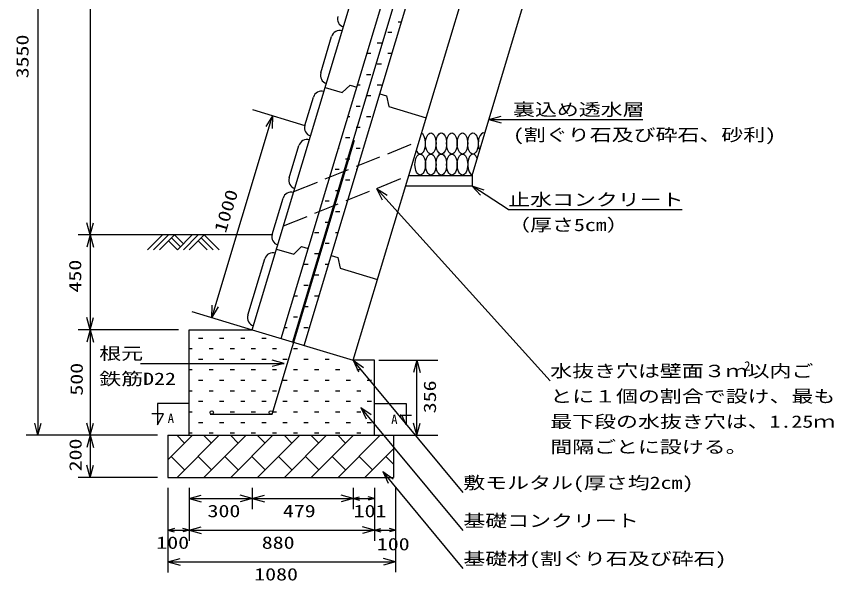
# Model space of a CAD drawing. Units: millimetres, scale not verified. Extents: x -10427 to 8480, y -7210 to 7278.
# Drawn here: x -5427 to -1551, y -7210 to -4534 of the extents above; entities that cross this region are included whole.
import ezdxf
from ezdxf.enums import TextEntityAlignment as Align

# ---------------------------------------------------------------- set-up
doc = ezdxf.new("R2010")
doc.units = ezdxf.units.MM
doc.header["$LTSCALE"] = 40
doc.linetypes.add('DASHED3', pattern=[4, 3, -1])
doc.layers.add('0-0', color=7, linetype='Continuous')
doc.styles.add('ＭＳ ゴシック', font='')
doc.styles.get('ＭＳ ゴシック').set_extended_font_data('MS Gothic')

msp = doc.modelspace()

# ---------------------------------------------------------------- linework, layer by layer
at = {"layer": '0-0'}
for p, q in [((-5324.21, -2970.31), (-5324.21, -6520.31)), ((-5077.16, -2970.31), (-5077.16, -5570.31)), ((-3615.4, -4559.22), (-3599.98, -4559.22)), ((-3665.4, -4609.22), (-3645.4, -4609.22)), ((-3615.4, -4609.22), (-3615.02, -4609.22)), ((-3715.4, -4659.22), (-3695.4, -4659.22)), ((-3764.12, -4709.22), (-3745.4, -4709.22)), ((-3665.4, -4709.22), (-3645.4, -4709.22)), ((-3715.4, -4759.22), (-3695.4, -4759.22)), ((-3765.4, -4809.22), (-3745.4, -4809.22)), ((-3809.21, -4859.22), (-3795.4, -4859.22)), ((-3715.4, -4859.22), (-3695.4, -4859.22)), ((-3765.4, -4909.22), (-3745.4, -4909.22)), ((-3815.4, -4959.22), (-3795.4, -4959.22)), ((-4307.17, -4976.28), (-4058.18, -5051.13)), ((-4211.41, -5005.07), (-4242.97, -5056.1)), ((-3854.31, -5009.22), (-3845.4, -5009.22)), ((-3765.4, -5009.22), (-3745.4, -5009.22)), ((-3185.55, -5022.62), (-3127.6, -5007.09)), ((-3185.55, -5022.62), (-2456.3, -5022.62)), ((-3185.55, -5022.62), (-3127.6, -5038.15)), ((-3815.4, -5059.22), (-3795.4, -5059.22)), ((-3865.4, -5109.22), (-3845.4, -5109.22)), ((-3765.4, -5109.22), (-3765.33, -5109.22)), ((-3899.4, -5159.22), (-3895.4, -5159.22)), ((-3815.4, -5159.22), (-3795.4, -5159.22)), ((-3865.4, -5209.22), (-3845.4, -5209.22)), ((-3915.4, -5259.22), (-3895.4, -5259.22)), ((-3815.4, -5259.22), (-3810.42, -5259.22)), ((-3865.4, -5309.22), (-3845.4, -5309.22)), ((-3266.09, -5337.8), (-3226.04, -5382.48)), ((-3912.64, -5359.22), (-3892.64, -5359.22)), ((-3719.18, -5349.94), (-3668.8, -5382.53)), ((-3719.18, -5349.94), (-3691.84, -5403.35)), ((-2894.6, -6262.34), (-3719.18, -5349.94)), ((-3962.64, -5409.22), (-3942.64, -5409.22)), ((-3912.64, -5459.22), (-3892.64, -5459.22)), ((-3094.3, -5449.89), (-2269.3, -5449.89)), ((-5077.16, -5570.31), (-5092.69, -5512.35)), ((-5077.16, -5570.31), (-5061.63, -5512.35)), ((-3962.64, -5509.22), (-3942.64, -5509.22)), ((-4214.26, -5570.31), (-5132.95, -5570.31)), ((-5077.16, -5570.31), (-5092.69, -5628.26)), ((-5077.16, -5570.31), (-5061.63, -5628.26)), ((-5077.16, -5570.31), (-5077.16, -6020.31)), ((-4733.69, -5570.31), (-4804.4, -5641.02)), ((-4705.41, -5570.31), (-4776.12, -5641.02)), ((-4677.12, -5570.31), (-4747.83, -5641.02)), ((-4677.12, -5570.31), (-4634.7, -5612.73)), ((-4592.27, -5570.31), (-4662.98, -5641.02)), ((-4563.99, -5570.31), (-4634.7, -5641.02)), ((-4535.7, -5570.31), (-4606.41, -5641.02)), ((-4535.7, -5570.31), (-4464.99, -5641.02)), ((-4012.64, -5559.22), (-3992.64, -5559.22)), ((-3912.64, -5559.22), (-3900.61, -5559.22)), ((-4705.41, -5598.59), (-4662.98, -5641.02)), ((-4691.26, -5584.45), (-4648.84, -5626.88)), ((-4563.99, -5598.59), (-4521.56, -5641.02)), ((-4549.84, -5584.45), (-4493.28, -5641.02)), ((-3962.64, -5609.22), (-3942.64, -5609.22)), ((-4012.64, -5659.22), (-3992.64, -5659.22)), ((-4062.64, -5709.22), (-4042.64, -5709.22)), ((-3962.64, -5709.22), (-3945.71, -5709.22)), ((-4012.64, -5759.22), (-3992.64, -5759.22)), ((-3962.64, -5759.22), (-3960.74, -5759.22)), ((-4062.64, -5809.22), (-4042.64, -5809.22)), ((-4109.84, -5859.22), (-4092.64, -5859.22)), ((-4012.64, -5859.22), (-3992.64, -5859.22)), ((-4499.31, -5962.73), (-4497.49, -5902.76)), ((-4499.31, -5962.73), (-4467.75, -5911.7)), ((-4062.64, -5909.22), (-4042.64, -5909.22)), ((-5077.16, -6020.31), (-5092.69, -5962.35)), ((-5077.16, -6020.31), (-5061.63, -5962.35)), ((-4595.07, -5933.94), (-4307.77, -6020.31)), ((-4112.64, -5959.22), (-4092.64, -5959.22)), ((-4657.78, -6020.31), (-5132.95, -6020.31)), ((-5077.16, -6020.31), (-5092.69, -6078.26)), ((-5077.16, -6020.31), (-5061.63, -6078.26)), ((-4154.94, -6009.22), (-4142.64, -6009.22)), ((-4062.64, -6009.22), (-4042.64, -6009.22)), ((-4562.64, -6059.22), (-4542.64, -6059.22)), ((-4462.64, -6059.22), (-4442.64, -6059.22)), ((-4362.64, -6059.22), (-4342.64, -6059.22)), ((-4262.64, -6059.22), (-4242.64, -6059.22)), ((-4607.78, -6109.22), (-4592.64, -6109.22)), ((-4512.64, -6109.22), (-4492.64, -6109.22)), ((-4412.64, -6109.22), (-4392.64, -6109.22)), ((-4312.64, -6109.22), (-4292.64, -6109.22)), ((-4212.64, -6109.22), (-4192.64, -6109.22)), ((-4112.64, -6109.22), (-4092.64, -6109.22)), ((-4012.64, -6109.22), (-4012.01, -6109.22)), ((-4562.64, -6159.22), (-4542.64, -6159.22)), ((-4462.64, -6159.22), (-4442.64, -6159.22)), ((-4362.64, -6159.22), (-4342.64, -6159.22)), ((-4262.64, -6159.22), (-4242.64, -6159.22)), ((-4162.64, -6159.22), (-4142.64, -6159.22)), ((-4062.64, -6159.22), (-4042.64, -6159.22)), ((-3962.64, -6159.22), (-3942.64, -6159.22)), ((-4155.98, -6179.33), (-4213.93, -6163.8)), ((-3306.91, -6792.34), (-3828.77, -6164.31)), ((-3828.77, -6164.31), (-3779.79, -6198.96)), ((-3828.77, -6164.31), (-3803.68, -6218.81)), ((-3707.77, -6164.31), (-3427.77, -6164.31)), ((-3527.78, -6164.31), (-3543.3, -6222.26)), ((-3527.78, -6164.31), (-3512.25, -6222.26)), ((-3527.78, -6520.31), (-3527.78, -6164.31)), ((-4607.78, -6209.22), (-4592.64, -6209.22)), ((-4512.64, -6209.22), (-4492.64, -6209.22)), ((-4412.64, -6209.22), (-4392.64, -6209.22)), ((-4312.64, -6209.22), (-4292.64, -6209.22)), ((-4212.64, -6209.22), (-4192.64, -6209.22)), ((-4112.64, -6209.22), (-4092.64, -6209.22)), ((-4012.64, -6209.22), (-3992.64, -6209.22)), ((-3912.64, -6209.22), (-3892.64, -6209.22)), ((-3812.64, -6209.22), (-3792.64, -6209.22)), ((-4562.64, -6259.22), (-4542.64, -6259.22)), ((-4462.64, -6259.22), (-4442.64, -6259.22)), ((-4362.64, -6259.22), (-4342.64, -6259.22)), ((-4262.64, -6259.22), (-4242.64, -6259.22)), ((-4162.64, -6259.22), (-4142.64, -6259.22)), ((-4062.64, -6259.22), (-4042.64, -6259.22)), ((-3962.64, -6259.22), (-3942.64, -6259.22)), ((-3862.64, -6259.22), (-3842.64, -6259.22)), ((-3762.64, -6259.22), (-3742.64, -6259.22)), ((-4607.78, -6309.22), (-4592.64, -6309.22)), ((-4512.64, -6309.22), (-4492.64, -6309.22)), ((-4412.64, -6309.22), (-4392.64, -6309.22)), ((-4312.64, -6309.22), (-4292.64, -6309.22)), ((-4212.64, -6309.22), (-4192.64, -6309.22)), ((-4112.64, -6309.22), (-4092.64, -6309.22)), ((-4012.64, -6309.22), (-3992.64, -6309.22)), ((-3912.64, -6309.22), (-3892.64, -6309.22)), ((-3812.64, -6309.22), (-3792.64, -6309.22)), ((-4562.64, -6359.22), (-4542.64, -6359.22)), ((-4462.64, -6359.22), (-4442.64, -6359.22)), ((-4362.64, -6359.22), (-4342.64, -6359.22)), ((-4262.64, -6359.22), (-4242.64, -6359.22)), ((-4162.64, -6359.22), (-4142.64, -6359.22)), ((-4062.64, -6359.22), (-4042.64, -6359.22)), ((-3962.64, -6359.22), (-3942.64, -6359.22)), ((-3862.64, -6359.22), (-3842.64, -6359.22)), ((-3306.91, -6972.34), (-3792.52, -6387.94)), ((-3792.52, -6387.94), (-3743.53, -6422.59)), ((-3792.52, -6387.94), (-3767.42, -6442.44)), ((-3762.64, -6359.22), (-3742.64, -6359.22)), ((-4607.78, -6409.22), (-4592.64, -6409.22)), ((-4412.64, -6409.22), (-4392.64, -6409.22)), ((-4312.64, -6409.22), (-4292.64, -6409.22)), ((-4212.64, -6409.22), (-4192.64, -6409.22)), ((-4112.64, -6409.22), (-4092.64, -6409.22)), ((-4012.64, -6409.22), (-3992.64, -6409.22)), ((-3912.64, -6409.22), (-3892.64, -6409.22)), ((-3812.64, -6409.22), (-3792.64, -6409.22)), ((-5324.21, -6520.31), (-5339.74, -6462.35)), ((-5324.21, -6520.31), (-5308.68, -6462.35)), ((-5077.16, -6520.31), (-5092.69, -6462.35)), ((-5077.16, -6520.31), (-5061.63, -6462.35)), ((-4562.64, -6459.22), (-4542.64, -6459.22)), ((-4462.64, -6459.22), (-4442.64, -6459.22)), ((-4362.64, -6459.22), (-4342.64, -6459.22)), ((-4262.64, -6459.22), (-4242.64, -6459.22)), ((-4162.64, -6459.22), (-4142.64, -6459.22)), ((-4062.64, -6459.22), (-4042.64, -6459.22)), ((-3962.64, -6459.22), (-3942.64, -6459.22)), ((-3862.64, -6459.22), (-3842.64, -6459.22)), ((-3762.64, -6459.22), (-3742.64, -6459.22)), ((-3527.78, -6520.31), (-3543.3, -6462.35)), ((-3527.78, -6520.31), (-3512.25, -6462.35)), ((-4607.78, -6509.22), (-4592.64, -6509.22)), ((-4512.64, -6509.22), (-4492.64, -6509.22)), ((-4412.64, -6509.22), (-4392.64, -6509.22)), ((-4312.64, -6509.22), (-4292.64, -6509.22)), ((-4212.64, -6509.22), (-4192.64, -6509.22)), ((-4112.64, -6509.22), (-4092.64, -6509.22)), ((-4012.64, -6509.22), (-3992.64, -6509.22)), ((-3912.64, -6509.22), (-3892.64, -6509.22)), ((-3812.64, -6509.22), (-3792.64, -6509.22)), ((-4757.77, -6520.31), (-5380, -6520.31)), ((-5077.16, -6520.31), (-5092.69, -6578.26)), ((-5077.16, -6520.31), (-5061.63, -6578.26)), ((-4707.77, -6636.44), (-4591.64, -6520.31)), ((-4628.78, -6557.45), (-4665.91, -6520.31)), ((-4664.36, -6720.31), (-4464.36, -6520.31)), ((-4501.5, -6557.45), (-4538.64, -6520.31)), ((-4537.08, -6720.31), (-4337.08, -6520.31)), ((-4374.22, -6557.45), (-4411.36, -6520.31)), ((-4409.8, -6720.31), (-4209.8, -6520.31)), ((-4246.94, -6557.45), (-4284.08, -6520.31)), ((-4282.52, -6720.31), (-4082.52, -6520.31)), ((-4119.66, -6557.45), (-4156.8, -6520.31)), ((-4155.24, -6720.31), (-3955.24, -6520.31)), ((-3992.38, -6557.45), (-4029.52, -6520.31)), ((-4027.96, -6720.31), (-3827.96, -6520.31)), ((-3865.1, -6557.45), (-3902.24, -6520.31)), ((-3900.68, -6720.31), (-3700.68, -6520.31)), ((-3637.78, -6520.31), (-3427.77, -6520.31)), ((-3773.4, -6720.31), (-3637.78, -6584.68)), ((-4628.78, -6684.73), (-4692.42, -6621.09)), ((-4501.5, -6684.73), (-4565.14, -6621.09)), ((-4374.22, -6684.73), (-4437.86, -6621.09)), ((-4246.94, -6684.73), (-4310.58, -6621.09)), ((-4119.66, -6684.72), (-4183.3, -6621.09)), ((-3992.38, -6684.73), (-4056.02, -6621.09)), ((-3865.1, -6684.73), (-3928.74, -6621.09)), ((-3737.82, -6684.73), (-3801.46, -6621.09)), ((-3637.78, -6657.49), (-3674.18, -6621.08)), ((-5077.16, -6720.31), (-5092.69, -6662.35)), ((-5077.16, -6720.31), (-5061.63, -6662.35)), ((-3306.91, -7152.34), (-3689, -6692.51)), ((-3689, -6692.51), (-3640.02, -6727.16)), ((-3689, -6692.51), (-3663.91, -6747.01)), ((-4757.77, -6720.31), (-5132.95, -6720.31)), ((-4707.77, -6770.31), (-4707.77, -7170.31)), ((-4607.78, -6770.31), (-4607.78, -7020.31)), ((-4307.77, -6770.31), (-4307.77, -6870.31)), ((-3828.86, -6770.31), (-3828.86, -6870.31)), ((-3727.77, -6770.31), (-3727.77, -7020.31)), ((-3627.77, -6770.31), (-3627.77, -7169.68)), ((-4607.78, -6820.31), (-4549.82, -6804.78)), ((-4607.78, -6820.31), (-4307.77, -6820.31)), ((-4607.78, -6820.31), (-4549.82, -6835.84)), ((-4307.77, -6820.31), (-4365.73, -6804.78)), ((-4307.77, -6820.31), (-4365.73, -6835.84)), ((-4307.77, -6820.31), (-4249.82, -6804.78)), ((-4307.77, -6820.31), (-4249.82, -6835.84)), ((-3828.86, -6820.31), (-3886.82, -6804.78)), ((-3828.86, -6820.31), (-3886.82, -6835.84)), ((-3828.86, -6820.31), (-3798.86, -6812.27)), ((-3828.86, -6820.31), (-3727.77, -6820.31)), ((-3727.77, -6820.31), (-3757.77, -6812.27)), ((-3727.77, -6820.31), (-3757.77, -6828.35)), ((-4707.77, -6970.31), (-4675.1, -6961.55)), ((-4707.77, -6970.31), (-4677.78, -6978.35)), ((-4607.78, -6970.31), (-4637.78, -6962.27)), ((-4607.78, -6970.31), (-4637.78, -6978.35)), ((-4607.78, -6970.31), (-4549.82, -6985.84)), ((-3727.77, -6970.31), (-3785.73, -6954.78)), ((-3727.77, -6970.31), (-3785.73, -6985.84)), ((-3727.77, -6970.31), (-3697.77, -6978.35)), ((-3727.77, -6970.31), (-3627.77, -6970.31)), ((-3627.77, -6970.31), (-3657.77, -6962.27)), ((-3627.77, -6970.31), (-3657.77, -6978.35)), ((-4707.77, -7120.31), (-4649.82, -7104.78)), ((-4707.77, -7120.31), (-4649.82, -7135.84)), ((-4707.77, -7120.31), (-3637.78, -7120.31)), ((-3627.77, -7120.31), (-3685.73, -7104.78)), ((-3627.77, -7120.31), (-3685.73, -7135.84))]:
    msp.add_line(p, q, dxfattribs=at)
at = {"layer": '0-0', "color": 2}
for p, q in [((-4307.77, -6020.31), (-3390.86, -2970.31)), ((-3828.77, -6164.31), (-2868.57, -2970.31)), ((-4170.66, -6061.53), (-3265.22, -3049.68)), ((-4061.49, -6094.35), (-3156.04, -3082.51)), ((-3265.35, -5288.05), (-2658.76, -3270.31)), ((-3983.33, -4802.14), (-3931.51, -4629.76)), ((-3962.3, -4871.11), (-3880.73, -4895.64)), ((-3880.73, -4895.64), (-3843.83, -4859.74)), ((-3843.83, -4859.74), (-3812.23, -4869.24)), ((-4058.18, -5051.13), (-4017.88, -4917.06)), ((-3703.05, -4902.06), (-3671.45, -4911.56)), ((-3671.45, -4911.56), (-3660.46, -4961.85)), ((-3660.46, -4961.85), (-3483.3, -5015.11)), ((-4133.04, -5300.12), (-4086.97, -5146.9)), ((-3565.35, -5288.05), (-3265.35, -5288.05)), ((-3265.35, -5287.8), (-3265.35, -5337.8)), ((-3580.38, -5338.05), (-3265.35, -5338.05)), ((-4213.65, -5568.27), (-4161.83, -5395.89)), ((-4192.61, -5637.24), (-4111.04, -5661.77)), ((-4074.15, -5625.87), (-4111.04, -5661.77)), ((-4074.15, -5625.87), (-4042.54, -5635.37)), ((-4328.81, -5951.33), (-4248.19, -5683.19)), ((-3933.37, -5668.19), (-3901.77, -5677.69)), ((-3901.77, -5677.69), (-3890.78, -5727.98)), ((-3890.78, -5727.98), (-3713.62, -5781.24)), ((-4607.78, -6520.31), (-4607.78, -6020.31)), ((-4607.78, -6020.31), (-4307.77, -6020.31)), ((-4307.77, -6020.31), (-3828.77, -6164.31)), ((-4707.77, -6520.31), (-4707.77, -6720.31)), ((-4707.77, -6520.31), (-3637.78, -6520.31)), ((-3637.78, -6520.31), (-3637.78, -6720.31)), ((-4707.77, -6720.31), (-3637.78, -6720.31))]:
    msp.add_line(p, q, dxfattribs=at)
at = {"layer": '0-0', "color": 5}
for p, q in [((-4116.07, -6077.94), (-3197.6, -3022.75)), ((-4213.78, -6420.31), (-3823.38, -5121.72)), ((-4507.77, -6420.31), (-4213.78, -6420.31))]:
    msp.add_line(p, q, dxfattribs=at)
at = {"layer": '0-0', "linetype": 'DASHED3'}
for p, q in [((-4110.57, -5364.31), (-3516.41, -5125.25)), ((-4159.51, -5527.11), (-3565.35, -5288.05))]:
    msp.add_line(p, q, dxfattribs=at)
at = {"layer": '0-0'}
for points in [[(-4499.31, -5962.73), (-4211.41, -5005.07), (-4213.22, -5065.04)], [(-3094.3, -5449.89), (-3266.09, -5337.8), (-3209.07, -5356.47)], [(-5077.16, -6020.31), (-5077.16, -6520.31), (-5077.16, -6720.31)], [(-4838.53, -6179.33), (-4155.98, -6179.33), (-4213.93, -6194.86)], [(-4307.77, -6820.31), (-3828.86, -6820.31), (-3798.86, -6828.35)], [(-4707.77, -6970.31), (-4607.78, -6970.31), (-4549.82, -6954.78)], [(-4607.78, -6970.31), (-3727.77, -6970.31), (-3697.77, -6962.27)]]:
    msp.add_lwpolyline(points, dxfattribs=at)
at = {"layer": '0-0', "color": 2}
msp.add_lwpolyline([(-3727.77, -6520.31), (-3727.77, -6164.31), (-3828.77, -6164.31)], dxfattribs=at)
at = {"layer": '0-0', "color": 3}
for points in [[(-4607.78, -6370.31), (-4757.78, -6370.31), (-4757.78, -6470.31), (-4729.04, -6419.48), (-4784.56, -6419.48)], [(-3727.78, -6370.31), (-3577.78, -6370.31), (-3577.78, -6470.31), (-3598.44, -6424.53), (-3553.01, -6424.53)]]:
    msp.add_lwpolyline(points, dxfattribs=at)
at = {"layer": '0-0', "color": 5}
for centre in [(-4499.77, -6412.31), (-4219.93, -6412.31)]:
    msp.add_circle(centre, 8, dxfattribs=at)
at = {"layer": '0-0', "color": 2}
for centre, start, end in [((-3864.41, -4545.51), 163.26799, 253.26781), ((-3893.2, -4641.28), 73.26749, 163.26782), ((-3945.02, -4813.66), 163.26799, 253.26781), ((-3979.57, -4928.57), 73.26749, 163.26782), ((-4019.88, -5062.65), 163.26799, 253.26781), ((-4048.67, -5158.41), 73.26749, 163.26782), ((-4094.73, -5311.64), 163.26799, 253.26781), ((-4123.52, -5407.4), 73.26749, 163.26782), ((-4175.34, -5579.78), 163.26799, 253.26781), ((-4209.89, -5694.7), 73.26825, 163.26799), ((-4290.5, -5962.85), 163.26799, 253.26778)]:
    msp.add_arc(centre, 40, start, end, dxfattribs=at)
at = {"layer": '0-0'}
for centre, start_param, end_param in [((-3511.28, -5136.68), 2.3023177, 6.0397649), ((-3211.28, -5136.68), 6.0397854, 8.5854811), ((-3261.28, -5236.68), 5.3413134, 9.2669036)]:
    msp.add_ellipse(centre, major_axis=(0, 50), ratio=0.5, start_param=start_param, end_param=end_param, dxfattribs=at)
for centre in [(-3461.28, -5136.68), (-3411.28, -5136.68), (-3361.28, -5136.68), (-3311.28, -5136.68), (-3261.28, -5136.68), (-3511.28, -5236.68), (-3461.28, -5236.68), (-3411.28, -5236.68), (-3361.28, -5236.68), (-3311.28, -5236.68)]:
    msp.add_ellipse(centre, major_axis=(0, 50), ratio=0.5, dxfattribs=at)

# ---------------------------------------------------------------- texts
at = {"layer": '0-0', "style": 'ＭＳ ゴシック', "width": 1.3}
for s, rotation, p in [('3550', 90, (-5351.23, -4827.88)), ('1000', 73.268, (-4417.01, -5569.89)), ('450', 90, (-5101.38, -5843.4)), ('500', 90, (-5094.1, -6332.52)), ('356', 90, (-3418.84, -6416.06)), ('200', 90, (-5099.54, -6691.52))]:
    msp.add_text(s, height=58.65, rotation=rotation, dxfattribs=at).set_placement(p, align=Align.BOTTOM_LEFT)
for s, p in [('裏込め透水層', (-3071.29, -5022.62)), ('(割ぐり石及び砕石、砂利)', (-3071.29, -5142.62)), ('止水コンクリート', (-3094.3, -5449.89)), ('（厚さ5cm）', (-3094.3, -5569.89)), ('根元', (-5033.53, -6179.33)), ('水抜き穴は壁面３ｍ以内ご', (-2894.6, -6262.34)), ('鉄筋D22', (-5033.53, -6299.33)), ('とに１個の割合で設け、最も', (-2894.6, -6382.34)), ('最下段の水抜き穴は、1.25ｍ', (-2894.6, -6502.34)), ('間隔ごとに設ける。', (-2894.6, -6622.34)), ('敷モルタル(厚さ均2cm)', (-3306.91, -6792.34)), ('300', (-4519.99, -6926.27)), ('479', (-4162.8, -6926.27)), ('101', (-3827.04, -6926.27)), ('基礎コンクリート', (-3306.91, -6972.34)), ('100', (-4762.88, -7076.29)), ('880', (-4262.81, -7076.29)), ('100', (-3717.03, -7083.43)), ('基礎材(割ぐり石及び砕石)', (-3306.91, -7152.34)), ('1080', (-4298.53, -7226.31))]:
    msp.add_text(s, height=58.65, dxfattribs=at).set_placement(p, align=Align.BOTTOM_LEFT)
at = {"layer": '0-0', "color": 4, "style": 'ＭＳ ゴシック'}
for s, p in [('2', (-1975.05, -6226.48)), ('A', (-4708.85, -6475)), ("A'", (-3648.91, -6480.05))]:
    msp.add_text(s, height=43.99, dxfattribs=at).set_placement(p, align=Align.BOTTOM_LEFT)

doc.saveas('drawing.dxf')
